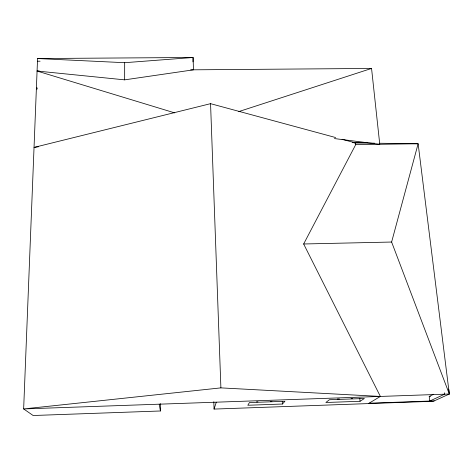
<?xml version="1.0" encoding="UTF-8"?>
<svg xmlns="http://www.w3.org/2000/svg" width="473" height="473" viewBox="0 0 473 473"><rect width="100%" height="100%" fill="white"/><g stroke="black" fill="none" stroke-linecap="round" stroke-linejoin="round"><path stroke-width="0.71" d="M124.653 79.854L124.671 62.702L193.096 57.487L193.463 69.827L124.653 79.854L37.071 71.039L174.685 112.881M192.966 61.88L193.096 57.487L37.568 58.54L23.65 408.932L33.145 415.513L160.418 410.984L160.323 403.635M368.432 403.587L380.369 396.445L303.654 243.985L355.72 144.626L418.126 143.745L449.315 394.033L391.62 242.034L418.126 143.745L379.648 143.248M448.711 389.155L449.35 394.021L433.374 401.275L214.056 409.08L216.279 402.192M282.428 404.031L284.923 401.305L249.472 402.547L247.811 405.255L282.428 404.031L282.28 401.583M360.042 401.287L364.381 398.508L329.397 399.738L325.867 402.493L360.042 401.287L359.77 398.248M444.449 392.791L444.62 394.186L429.75 401.051L429.212 396.427L433.717 394.257M238.759 111.593L371.559 68.443L379.76 144.283L334.429 138.565M335.653 137.548L210.556 103.67L34.038 147.416L38.419 146.778M380.369 396.445L220.897 387.878L23.65 408.932L449.35 394.021M256.496 401.873L257.968 401.819M270.473 401.382L271.945 401.335M337.255 399.041L339.431 398.964M351.055 398.556L352.503 398.503M429.212 396.427L430.489 396.386M369.064 403.209L434.22 400.891M303.654 243.985L391.62 242.034M352.29 142.539L366.971 142.332M354.082 142.958L374.539 143.183M37.071 71.039L39.289 71.021M190.654 69.844L371.559 68.443M36.397 88.061L37.385 88.049M36.362 88.918L37.349 88.912M37.462 61.218L40.069 61.2M37.568 58.54L124.671 62.702M342.05 139.281L355.56 142.941L355.72 144.626M159.2 404.19L160.418 410.984M210.556 103.67L220.897 387.878M213.814 401.766L214.056 409.08"/></g></svg>
